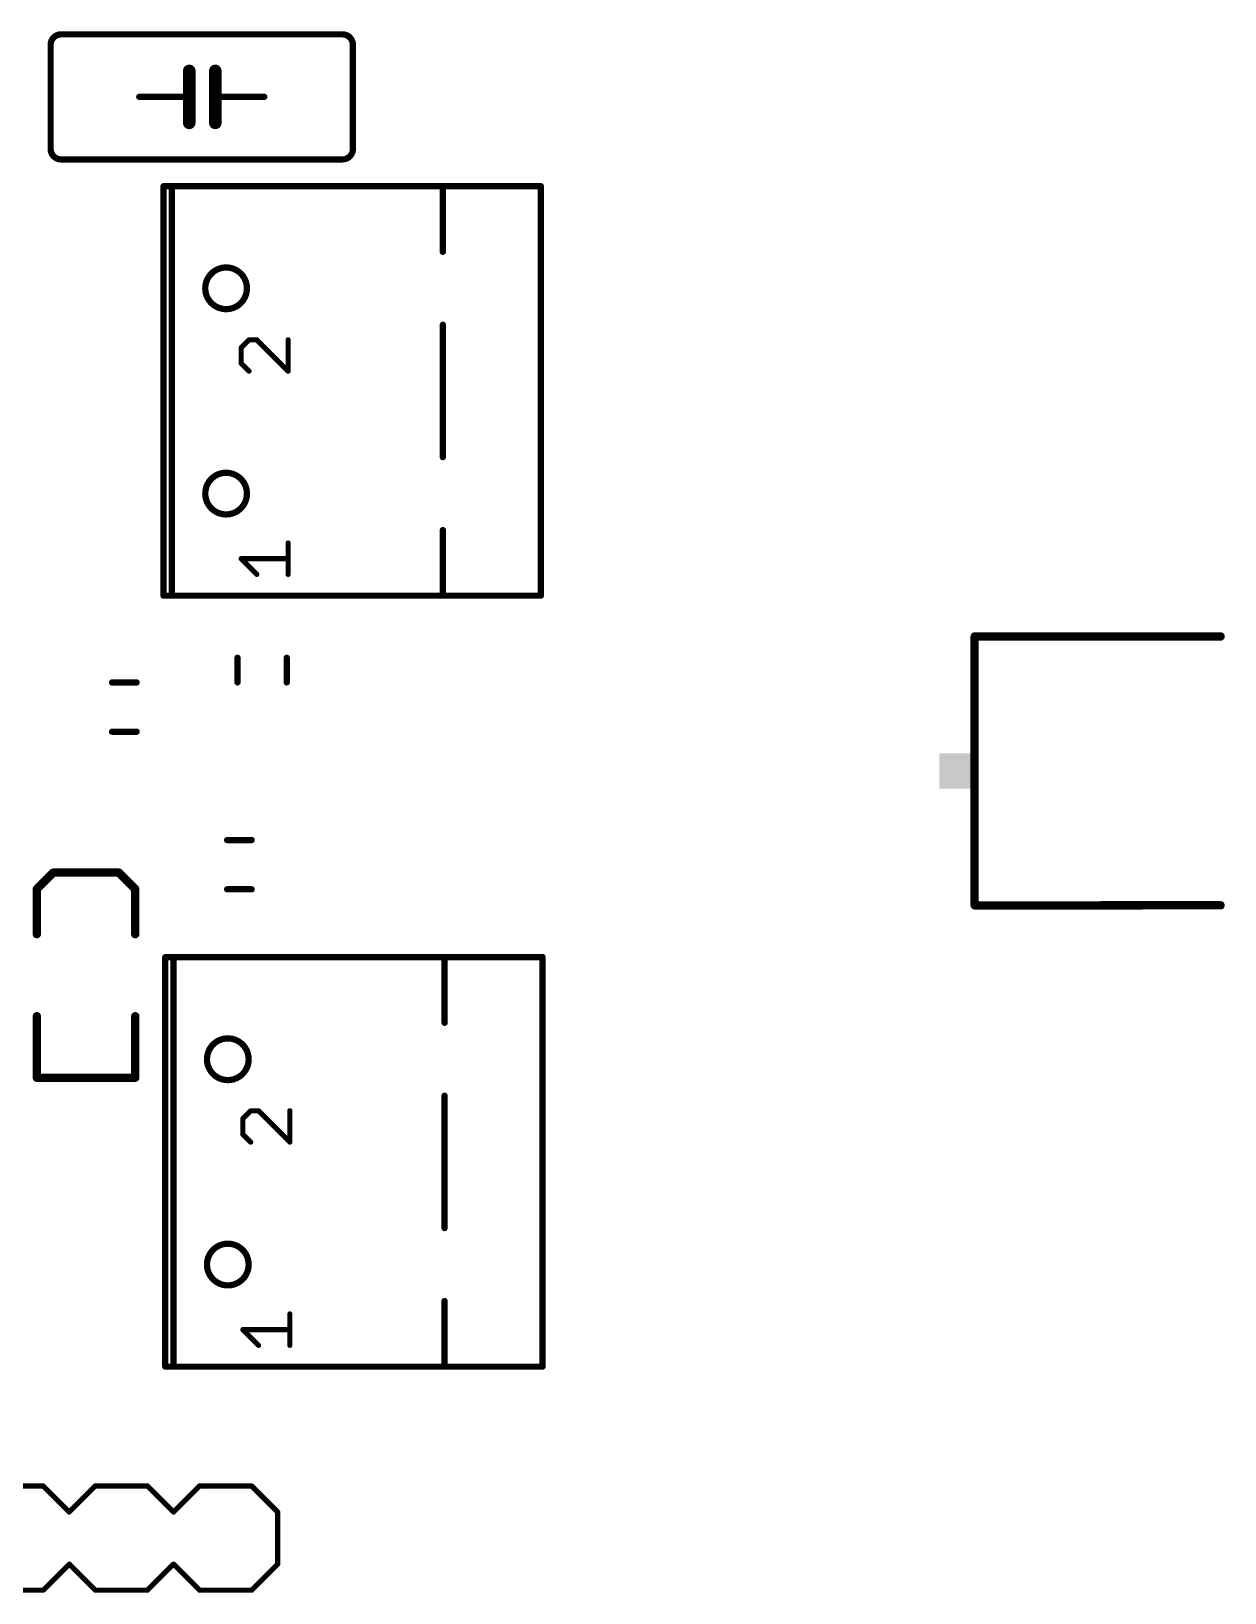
# Model space of a CAD drawing. Extents: x -10.7 to 50.4, y 0.1 to 38.2.
# Drawn here: x 21.28 to 50.37, y 0.1 to 38.16 of the extents above; entities that cross this region are included whole.
import ezdxf

# ---------------------------------------------------------------- set-up
doc = ezdxf.new("R2010")
doc.units = 0
doc.layers.add('21', color=251, linetype='CONTINUOUS')

# ---------------------------------------------------------------- blocks, each defined once
blk = doc.blocks.new('RECT')
blk.add_solid([(-0.5, -0.5), (0.5, -0.5), (-0.5, 0.5), (0.5, 0.5)])

msp = doc.modelspace()

# ---------------------------------------------------------------- linework, layer by layer
at = {"layer": '21'}
for points, const_width in [([(22.011, 38.084, 0.4142), (21.757, 37.83)], 0.1524), ([(22.011, 38.1221, 1), (22.011, 38.0459)], 0.0762), ([(22.011, 38.0459, 1), (22.011, 38.1221)], 0.0762), ([(29.123, 37.83, 0.4142), (28.869, 38.084)], 0.1524), ([(28.869, 38.1221, 1), (28.869, 38.0459)], 0.0762), ([(28.869, 38.0459, 1), (28.869, 38.1221)], 0.0762), ([(21.7951, 37.83, 1), (21.7189, 37.83)], 0.0762), ([(21.7189, 37.83, 1), (21.7951, 37.83)], 0.0762), ([(29.1611, 37.83, 1), (29.0849, 37.83)], 0.0762), ([(29.0849, 37.83, 1), (29.1611, 37.83)], 0.0762), ([(25.2114, 37.195, 1), (25.059, 37.195)], 0.1524), ([(25.8464, 37.195, 1), (25.694, 37.195)], 0.1524), ([(23.916, 36.5981, 1), (23.916, 36.5219)], 0.0762), ([(25.2114, 36.56, 1), (25.059, 36.56)], 0.1524), ([(25.059, 36.56, 1), (25.2114, 36.56)], 0.1524), ([(25.1352, 36.5219, 1), (25.1352, 36.5981)], 0.0762), ([(25.8464, 36.56, 1), (25.694, 36.56)], 0.1524), ([(25.694, 36.56, 1), (25.8464, 36.56)], 0.1524), ([(25.7702, 36.5981, 1), (25.7702, 36.5219)], 0.0762), ([(26.964, 36.5219, 1), (26.964, 36.5981)], 0.0762), ([(25.059, 35.925, 1), (25.2114, 35.925)], 0.1524), ([(25.694, 35.925, 1), (25.8464, 35.925)], 0.1524), ([(21.757, 35.29, 0.4142), (22.011, 35.036)], 0.1524), ([(21.7951, 35.29, 1), (21.7189, 35.29)], 0.0762), ([(21.7189, 35.29, 1), (21.7951, 35.29)], 0.0762), ([(22.011, 35.0741, 1), (22.011, 34.9979)], 0.0762), ([(22.011, 34.9979, 1), (22.011, 35.0741)], 0.0762), ([(28.869, 35.036, 0.4142), (29.123, 35.29)], 0.1524), ([(28.869, 35.0741, 1), (28.869, 34.9979)], 0.0762), ([(28.869, 34.9979, 1), (28.869, 35.0741)], 0.0762), ([(29.1611, 35.29, 1), (29.0849, 35.29)], 0.0762), ([(29.0849, 35.29, 1), (29.1611, 35.29)], 0.0762), ([(24.5087, 34.421, 1), (24.5087, 34.3448)], 0.0762), ([(24.5468, 34.3829, 1), (24.4706, 34.3829)], 0.0762), ([(24.7498, 34.3829, 1), (24.6736, 34.3829)], 0.0762), ([(24.7117, 34.421, 1), (24.7117, 34.3448)], 0.0762), ([(24.7117, 34.3448, 1), (24.7117, 34.421)], 0.0762), ([(31.3538, 34.3829, 1), (31.2776, 34.3829)], 0.0762), ([(31.3157, 34.421, 1), (31.3157, 34.3448)], 0.0762), ([(31.3157, 34.3448, 1), (31.3157, 34.421)], 0.0762), ([(33.7418, 34.3829, 1), (33.6656, 34.3829)], 0.0762), ([(33.7037, 34.3448, 1), (33.7037, 34.421)], 0.0762), ([(31.2776, 32.7829, 1), (31.3538, 32.7829)], 0.0762), ([(26.0329, 31.3857, 1), (26.0329, 32.4017, 1), (26.0329, 31.3857)], 0.1524), ([(31.3538, 31.0049, 1), (31.2776, 31.0049)], 0.0762), ([(26.432, 30.4463, 1), (26.3685, 30.4463)], 0.0635), ([(26.3778, 30.4688, 1), (26.4227, 30.4239)], 0.0635), ([(26.5909, 30.6688, 1), (26.5909, 30.6053)], 0.0635), ([(26.6134, 30.6146, 1), (26.5685, 30.6595)], 0.0635), ([(26.804, 30.6595, 1), (26.7591, 30.6146)], 0.0635), ([(26.7816, 30.6053, 1), (26.7816, 30.6688)], 0.0635), ([(27.576, 30.637, 1), (27.5125, 30.637)], 0.0635), ([(26.4227, 30.0875, 1), (26.3778, 30.0426)], 0.0635), ([(26.3685, 30.065, 1), (26.432, 30.065)], 0.0635), ([(26.5685, 29.8519, 1), (26.6134, 29.8968)], 0.0635), ([(27.5125, 29.8744, 1), (27.576, 29.8744)], 0.0635), ([(27.5218, 29.8519, 1), (27.5667, 29.8968)], 0.0635), ([(31.2776, 27.7789, 1), (31.3538, 27.7789)], 0.0762), ([(26.0329, 26.3819, 1), (26.0329, 27.3979, 1), (26.0329, 26.3819)], 0.1524), ([(31.3538, 26.0009, 1), (31.2776, 26.0009)], 0.0762), ([(27.576, 25.684, 1), (27.5125, 25.684)], 0.0635), ([(26.4227, 25.3251, 1), (26.3778, 25.2802)], 0.0635), ([(26.4003, 25.3344, 1), (26.4003, 25.2709)], 0.0635), ([(27.5442, 25.2709, 1), (27.5442, 25.3344)], 0.0635), ([(26.7591, 24.8989, 1), (26.804, 24.9438)], 0.0635), ([(27.5125, 24.9214, 1), (27.576, 24.9214)], 0.0635), ([(24.5087, 24.439, 1), (24.5087, 24.3628)], 0.0762), ([(24.4706, 24.4009, 1), (24.5468, 24.4009)], 0.0762), ([(24.7117, 24.439, 1), (24.7117, 24.3628)], 0.0762), ([(24.6736, 24.4009, 1), (24.7498, 24.4009)], 0.0762), ([(24.7117, 24.3628, 1), (24.7117, 24.439)], 0.0762), ([(31.3157, 24.439, 1), (31.3157, 24.3628)], 0.0762), ([(31.2776, 24.4009, 1), (31.3538, 24.4009)], 0.0762), ([(31.3157, 24.3628, 1), (31.3157, 24.439)], 0.0762), ([(33.6656, 24.4009, 1), (33.7418, 24.4009)], 0.0762), ([(33.7037, 24.3628, 1), (33.7037, 24.439)], 0.0762), ([(44.3286, 23.407, 1), (44.227, 23.407)], 0.1016), ([(44.2778, 23.4578, 1), (44.2778, 23.3562)], 0.1016), ([(50.2722, 23.3558, 1), (50.2722, 23.4574)], 0.1016), ([(26.349, 22.8875, 1), (26.2728, 22.8875)], 0.0762), ([(27.549, 22.8875, 1), (27.4728, 22.8875)], 0.0762), ([(23.2531, 22.3234, 1), (23.2531, 22.2472)], 0.0762), ([(23.8531, 22.2472, 1), (23.8531, 22.3234)], 0.0762), ([(26.2728, 22.2875, 1), (26.349, 22.2875)], 0.0762), ([(27.4728, 22.2875, 1), (27.549, 22.2875)], 0.0762), ([(23.2531, 21.1234, 1), (23.2531, 21.0472)], 0.0762), ([(23.8531, 21.0472, 1), (23.8531, 21.1234)], 0.0762), ([(26.0569, 18.4824, 1), (26.0569, 18.4062)], 0.0762), ([(26.6569, 18.4062, 1), (26.6569, 18.4824)], 0.0762), ([(21.819, 17.7011, 1), (21.819, 17.5995)], 0.1016), ([(21.8549, 17.6144, 1), (21.7831, 17.6862)], 0.1016), ([(23.4549, 17.6862, 1), (23.3831, 17.6144)], 0.1016), ([(23.419, 17.5995, 1), (23.419, 17.7011)], 0.1016), ([(21.4698, 17.2503, 1), (21.3682, 17.2503)], 0.1016), ([(21.3831, 17.2862, 1), (21.4549, 17.2144)], 0.1016), ([(23.8698, 17.2503, 1), (23.7682, 17.2503)], 0.1016), ([(23.7831, 17.2144, 1), (23.8549, 17.2862)], 0.1016), ([(26.0569, 17.2824, 1), (26.0569, 17.2062)], 0.0762), ([(26.6569, 17.2062, 1), (26.6569, 17.2824)], 0.0762), ([(44.2778, 16.9038, 1), (44.2778, 16.8022)], 0.1016), ([(44.227, 16.853, 1), (44.3286, 16.853)], 0.1016), ([(50.2722, 16.8026, 1), (50.2722, 16.9042)], 0.1016), ([(21.3682, 16.1503, 1), (21.4698, 16.1503)], 0.1016), ([(23.7682, 16.1503, 1), (23.8698, 16.1503)], 0.1016), ([(24.5507, 15.6286, 1), (24.5507, 15.5524)], 0.0762), ([(24.5888, 15.5905, 1), (24.5126, 15.5905)], 0.0762), ([(24.7918, 15.5905, 1), (24.7156, 15.5905)], 0.0762), ([(24.7537, 15.6286, 1), (24.7537, 15.5524)], 0.0762), ([(24.7537, 15.5524, 1), (24.7537, 15.6286)], 0.0762), ([(31.3958, 15.5905, 1), (31.3196, 15.5905)], 0.0762), ([(31.3577, 15.6286, 1), (31.3577, 15.5524)], 0.0762), ([(31.3577, 15.5524, 1), (31.3577, 15.6286)], 0.0762), ([(33.7838, 15.5905, 1), (33.7076, 15.5905)], 0.0762), ([(33.7457, 15.5524, 1), (33.7457, 15.6286)], 0.0762), ([(21.4698, 14.1503, 1), (21.3682, 14.1503)], 0.1016), ([(23.8698, 14.1503, 1), (23.7682, 14.1503)], 0.1016), ([(31.3196, 13.9905, 1), (31.3958, 13.9905)], 0.0762), ([(26.0749, 12.5933, 1), (26.0749, 13.6093, 1), (26.0749, 12.5933)], 0.1524), ([(21.419, 12.7011, 1), (21.419, 12.5995)], 0.1016), ([(21.3682, 12.6503, 1), (21.4698, 12.6503)], 0.1016), ([(23.7682, 12.6503, 1), (23.8698, 12.6503)], 0.1016), ([(23.819, 12.5995, 1), (23.819, 12.7011)], 0.1016), ([(31.3958, 12.2125, 1), (31.3196, 12.2125)], 0.0762), ([(26.6329, 11.8764, 1), (26.6329, 11.8129)], 0.0635), ([(26.6553, 11.8222, 1), (26.6104, 11.8671)], 0.0635), ([(26.846, 11.8671, 1), (26.8011, 11.8222)], 0.0635), ([(26.8236, 11.8129, 1), (26.8236, 11.8764)], 0.0635), ([(27.618, 11.8447, 1), (27.5545, 11.8447)], 0.0635), ([(26.474, 11.654, 1), (26.4105, 11.654)], 0.0635), ([(26.4198, 11.6764, 1), (26.4647, 11.6315)], 0.0635), ([(26.4647, 11.2951, 1), (26.4198, 11.2502)], 0.0635), ([(26.4105, 11.2727, 1), (26.474, 11.2727)], 0.0635), ([(26.6104, 11.0596, 1), (26.6553, 11.1045)], 0.0635), ([(27.5545, 11.082, 1), (27.618, 11.082)], 0.0635), ([(27.5638, 11.0596, 1), (27.6087, 11.1045)], 0.0635), ([(31.3196, 8.9865, 1), (31.3958, 8.9865)], 0.0762), ([(26.0749, 7.5895, 1), (26.0749, 8.6055, 1), (26.0749, 7.5895)], 0.1524), ([(31.3958, 7.2085, 1), (31.3196, 7.2085)], 0.0762), ([(27.618, 6.8917, 1), (27.5545, 6.8917)], 0.0635), ([(26.4422, 6.5421, 1), (26.4422, 6.4786)], 0.0635), ([(26.4647, 6.5328, 1), (26.4198, 6.4879)], 0.0635), ([(27.5862, 6.4786, 1), (27.5862, 6.5421)], 0.0635), ([(26.8011, 6.1066, 1), (26.846, 6.1515)], 0.0635), ([(27.5545, 6.129, 1), (27.618, 6.129)], 0.0635), ([(24.5507, 5.6466, 1), (24.5507, 5.5704)], 0.0762), ([(24.5126, 5.6085, 1), (24.5888, 5.6085)], 0.0762), ([(24.7537, 5.6466, 1), (24.7537, 5.5704)], 0.0762), ([(24.7156, 5.6085, 1), (24.7918, 5.6085)], 0.0762), ([(24.7537, 5.5704, 1), (24.7537, 5.6466)], 0.0762), ([(31.3577, 5.6466, 1), (31.3577, 5.5704)], 0.0762), ([(31.3196, 5.6085, 1), (31.3958, 5.6085)], 0.0762), ([(31.3577, 5.5704, 1), (31.3577, 5.6466)], 0.0762), ([(33.7076, 5.6085, 1), (33.7838, 5.6085)], 0.0762), ([(33.7457, 5.5704, 1), (33.7457, 5.6466)], 0.0762), ([(21.5975, 2.7225, 1), (21.5525, 2.6775)], 0.0635), ([(21.575, 2.6683, 1), (21.575, 2.7318)], 0.0635), ([(22.845, 2.7318, 1), (22.845, 2.6683)], 0.0635), ([(22.8675, 2.6775, 1), (22.8225, 2.7225)], 0.0635), ([(24.1375, 2.7225, 1), (24.0925, 2.6775)], 0.0635), ([(24.115, 2.6683, 1), (24.115, 2.7318)], 0.0635), ([(25.385, 2.7318, 1), (25.385, 2.6683)], 0.0635), ([(25.4075, 2.6775, 1), (25.3625, 2.7225)], 0.0635), ([(26.6775, 2.7225, 1), (26.6325, 2.6775)], 0.0635), ([(26.655, 2.6683, 1), (26.655, 2.7318)], 0.0635), ([(22.1875, 2.0875, 1), (22.2325, 2.0425)], 0.0635), ([(22.1875, 2.0425, 1), (22.2325, 2.0875)], 0.0635), ([(24.7275, 2.0875, 1), (24.7725, 2.0425)], 0.0635), ([(24.7275, 2.0425, 1), (24.7725, 2.0875)], 0.0635), ([(27.3218, 2.065, 1), (27.2583, 2.065)], 0.0635), ([(27.2675, 2.0425, 1), (27.3125, 2.0875)], 0.0635), ([(22.2325, 0.8175, 1), (22.1875, 0.7725)], 0.0635), ([(22.2325, 0.7725, 1), (22.1875, 0.8175)], 0.0635), ([(24.7725, 0.8175, 1), (24.7275, 0.7725)], 0.0635), ([(24.7725, 0.7725, 1), (24.7275, 0.8175)], 0.0635), ([(27.2583, 0.795, 1), (27.3218, 0.795)], 0.0635), ([(27.3125, 0.7725, 1), (27.2675, 0.8175)], 0.0635), ([(21.5525, 0.1825, 1), (21.5975, 0.1375)], 0.0635), ([(21.575, 0.1283, 1), (21.575, 0.1918)], 0.0635), ([(22.845, 0.1918, 1), (22.845, 0.1283)], 0.0635), ([(22.8225, 0.1375, 1), (22.8675, 0.1825)], 0.0635), ([(24.0925, 0.1825, 1), (24.1375, 0.1375)], 0.0635), ([(24.115, 0.1283, 1), (24.115, 0.1918)], 0.0635), ([(25.385, 0.1918, 1), (25.385, 0.1283)], 0.0635), ([(25.3625, 0.1375, 1), (25.4075, 0.1825)], 0.0635), ([(26.6325, 0.1825, 1), (26.6775, 0.1375)], 0.0635), ([(26.655, 0.1283, 1), (26.655, 0.1918)], 0.0635)]:
    msp.add_lwpolyline(points, format="xyb", dxfattribs=dict(at, const_width=const_width))
for points, const_width in [([(28.869, 38.084), (22.011, 38.084)], 0.1524), ([(21.757, 37.83), (21.757, 35.29)], 0.1524), ([(29.123, 35.29), (29.123, 37.83)], 0.1524), ([(25.1352, 37.195), (25.1352, 36.56)], 0.3048), ([(25.7702, 37.195), (25.7702, 36.56)], 0.3048), ([(25.1352, 36.56), (23.916, 36.56)], 0.1524), ([(25.1352, 36.56), (25.1352, 35.925)], 0.3048), ([(25.7702, 36.56), (25.7702, 35.925)], 0.3048), ([(25.7702, 36.56), (26.964, 36.56)], 0.1524), ([(22.011, 35.036), (28.869, 35.036)], 0.1524), ([(24.5087, 34.3829), (24.7117, 34.3829)], 0.1524), ([(24.5087, 34.3829), (24.5087, 24.4009)], 0.1524), ([(24.7117, 24.4009), (24.7117, 34.3829)], 0.1524), ([(24.7117, 34.3829), (31.3157, 34.3829)], 0.1524), ([(31.3157, 32.7829), (31.3157, 34.3829)], 0.1524), ([(31.3157, 34.3829), (33.7037, 34.3829)], 0.1524), ([(33.7037, 24.4009), (33.7037, 34.3829)], 0.1524), ([(31.3157, 27.7789), (31.3157, 31.0049)], 0.1524), ([(26.5909, 30.637), (26.4003, 30.4463)], 0.127), ([(26.4003, 30.4463), (26.4003, 30.065)], 0.127), ([(26.7816, 30.637), (26.5909, 30.637)], 0.127), ([(27.5442, 29.8744), (26.7816, 30.637)], 0.127), ([(27.5442, 30.637), (27.5442, 29.8744)], 0.127), ([(26.4003, 30.065), (26.5909, 29.8744)], 0.127), ([(31.3157, 24.4009), (31.3157, 26.0009)], 0.1524), ([(27.5442, 24.9214), (27.5442, 25.684)], 0.127), ([(26.7816, 24.9214), (26.4003, 25.3027)], 0.127), ([(26.4003, 25.3027), (27.5442, 25.3027)], 0.127), ([(24.7117, 24.4009), (24.5087, 24.4009)], 0.1524), ([(31.3157, 24.4009), (24.7117, 24.4009)], 0.1524), ([(33.7037, 24.4009), (31.3157, 24.4009)], 0.1524), ([(44.2778, 16.853), (44.2778, 23.407)], 0.2032), ([(44.2778, 23.407), (50.2722, 23.4066)], 0.2032), ([(26.3109, 22.8875), (26.3109, 22.2875)], 0.1524), ([(27.5109, 22.8875), (27.5109, 22.2875)], 0.1524), ([(23.8531, 22.2853), (23.2531, 22.2853)], 0.1524), ([(23.8531, 21.0853), (23.2531, 21.0853)], 0.1524), ([(26.6569, 18.4443), (26.0569, 18.4443)], 0.1524), ([(21.819, 17.6503), (21.419, 17.2503)], 0.2032), ([(23.419, 17.6503), (21.819, 17.6503)], 0.2032), ([(23.819, 17.2503), (23.419, 17.6503)], 0.2032), ([(21.419, 17.2503), (21.419, 16.1503)], 0.2032), ([(23.819, 16.1503), (23.819, 17.2503)], 0.2032), ([(26.6569, 17.2443), (26.0569, 17.2443)], 0.1524), ([(50.2722, 16.8534), (44.2778, 16.853)], 0.2032), ([(24.5507, 15.5905), (24.7537, 15.5905)], 0.1524), ([(24.5507, 15.5905), (24.5507, 5.6085)], 0.1524), ([(24.7537, 5.6085), (24.7537, 15.5905)], 0.1524), ([(24.7537, 15.5905), (31.3577, 15.5905)], 0.1524), ([(31.3577, 13.9905), (31.3577, 15.5905)], 0.1524), ([(31.3577, 15.5905), (33.7457, 15.5905)], 0.1524), ([(33.7457, 5.6085), (33.7457, 15.5905)], 0.1524), ([(21.419, 12.6503), (21.419, 14.1503)], 0.2032), ([(23.819, 14.1503), (23.819, 12.6503)], 0.2032), ([(23.819, 12.6503), (21.419, 12.6503)], 0.2032), ([(31.3577, 8.9865), (31.3577, 12.2125)], 0.1524), ([(26.6329, 11.8447), (26.4422, 11.654)], 0.127), ([(26.8236, 11.8447), (26.6329, 11.8447)], 0.127), ([(27.5862, 11.082), (26.8236, 11.8447)], 0.127), ([(27.5862, 11.8447), (27.5862, 11.082)], 0.127), ([(26.4422, 11.654), (26.4422, 11.2727)], 0.127), ([(26.4422, 11.2727), (26.6329, 11.082)], 0.127), ([(31.3577, 5.6085), (31.3577, 7.2085)], 0.1524), ([(27.5862, 6.129), (27.5862, 6.8917)], 0.127), ([(26.8236, 6.129), (26.4422, 6.5103)], 0.127), ([(26.4422, 6.5103), (27.5862, 6.5103)], 0.127), ([(24.7537, 5.6085), (24.5507, 5.6085)], 0.1524), ([(31.3577, 5.6085), (24.7537, 5.6085)], 0.1524), ([(33.7457, 5.6085), (31.3577, 5.6085)], 0.1524), ([(20.305, 2.7), (21.575, 2.7)], 0.127), ([(21.575, 2.7), (22.21, 2.065)], 0.127), ([(22.21, 2.065), (22.845, 2.7)], 0.127), ([(22.845, 2.7), (24.115, 2.7)], 0.127), ([(24.115, 2.7), (24.75, 2.065)], 0.127), ([(24.75, 2.065), (25.385, 2.7)], 0.127), ([(25.385, 2.7), (26.655, 2.7)], 0.127), ([(26.655, 2.7), (27.29, 2.065)], 0.127), ([(27.29, 2.065), (27.29, 0.795)], 0.127), ([(22.21, 0.795), (21.575, 0.16)], 0.127), ([(22.845, 0.16), (22.21, 0.795)], 0.127), ([(24.75, 0.795), (24.115, 0.16)], 0.127), ([(25.385, 0.16), (24.75, 0.795)], 0.127), ([(27.29, 0.795), (26.655, 0.16)], 0.127), ([(21.575, 0.16), (20.305, 0.16)], 0.127), ([(24.115, 0.16), (22.845, 0.16)], 0.127), ([(26.655, 0.16), (25.385, 0.16)], 0.127)]:
    msp.add_lwpolyline(points, dxfattribs=dict(at, const_width=const_width))

# ---------------------------------------------------------------- block references
at = {"layer": '21', "xscale": 0.8636, "yscale": 0.762, "rotation": 270}
msp.add_blockref('RECT', (43.7952, 20.13), dxfattribs=at)

doc.saveas('drawing.dxf')
